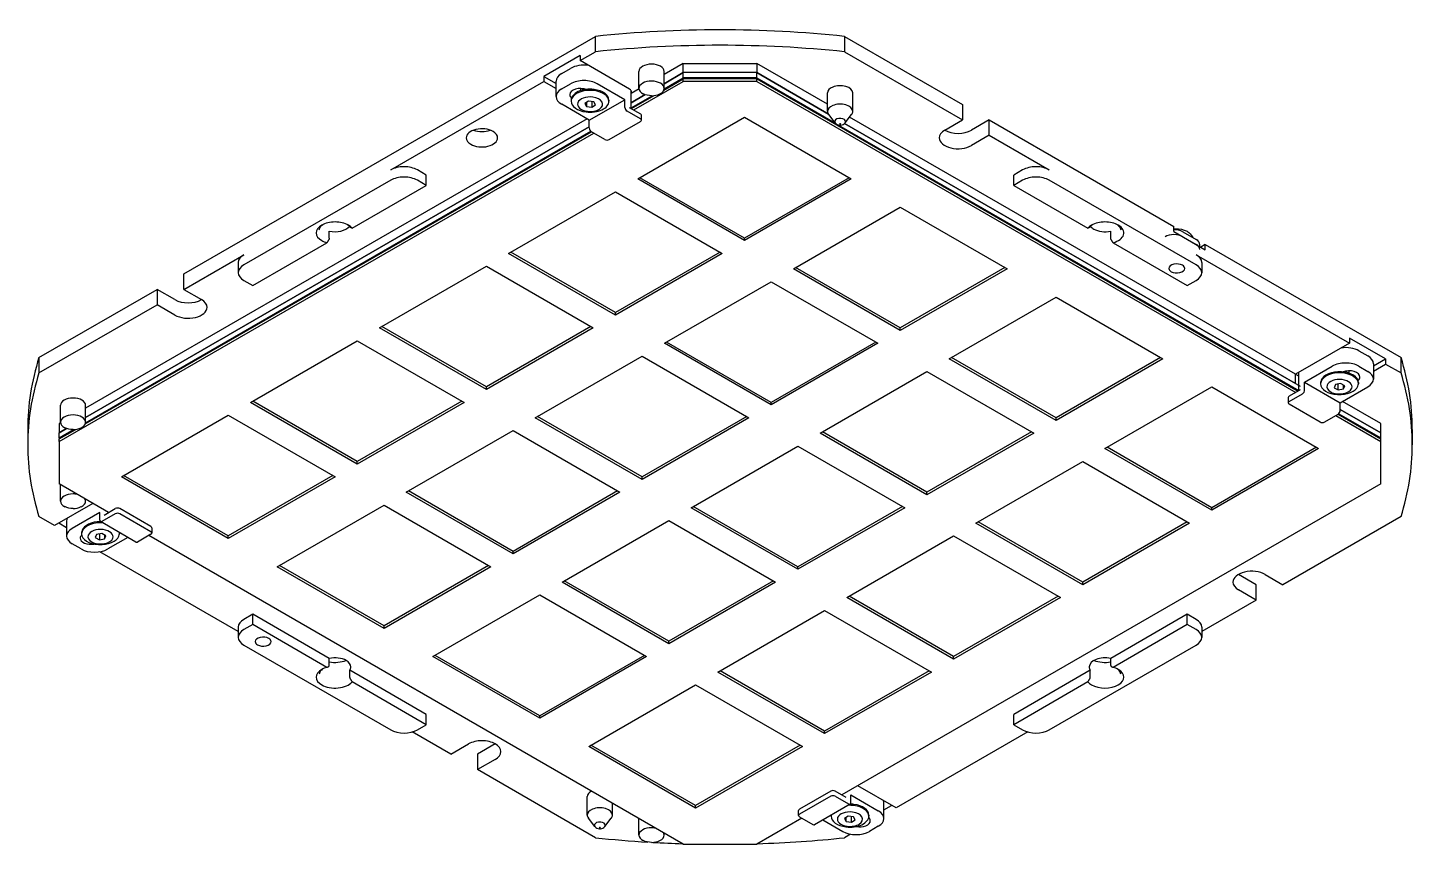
# Model space of a CAD drawing. Extents: x 74 to 808, y 79 to 560.
# Drawn here: x 587.6 to 807.6, y 369.6 to 499.4 of the extents above; entities that cross this region are included whole.
import ezdxf

# ---------------------------------------------------------------- set-up
doc = ezdxf.new("R2010")
doc.units = 0
doc.layers.add('ProjItem004', color=7, linetype='CONTINUOUS')

msp = doc.modelspace()

# ---------------------------------------------------------------- linework, layer by layer
at = {"layer": 'ProjItem004'}
for p, q in [((612.425, 460.285), (677.852, 498.059)), ((677.852, 495.61), (677.852, 498.059)), ((717.411, 498.059), (736.169, 487.229)), ((717.411, 498.059), (717.411, 495.61)), ((675.403, 495.013), (669.655, 491.694)), ((675.403, 494.196), (677.852, 495.61)), ((675.403, 495.013), (675.403, 494.196)), ((717.411, 495.61), (736.169, 484.78)), ((672.476, 492.159), (673.89, 492.975)), ((683.27, 489.654), (675.403, 494.196)), ((691.792, 493.758), (688.76, 492.007)), ((691.792, 493.758), (703.47, 493.758)), ((691.792, 492.289), (691.792, 493.758)), ((714.723, 487.261), (703.47, 493.758)), ((703.47, 493.758), (703.47, 492.289)), ((645.305, 476.819), (669.655, 490.877)), ((669.655, 491.694), (669.655, 490.877)), ((669.655, 491.694), (671.597, 490.572)), ((669.655, 490.877), (671.597, 489.755)), ((671.597, 488.485), (671.597, 490.934)), ((683.931, 486.362), (691.792, 490.901)), ((684.76, 489.791), (684.76, 492.486)), ((688.707, 489.527), (691.792, 491.309)), ((688.756, 489.719), (691.792, 491.472)), ((688.76, 489.791), (688.76, 492.486)), ((691.792, 492.289), (688.76, 490.538)), ((688.76, 490.538), (691.792, 492.289)), ((703.47, 492.289), (691.792, 492.289)), ((691.792, 491.472), (691.792, 492.289)), ((703.47, 492.289), (691.792, 492.289)), ((703.47, 491.472), (691.792, 491.472)), ((691.792, 490.901), (691.792, 491.309)), ((703.47, 491.309), (691.792, 491.309)), ((703.47, 490.901), (691.792, 490.901)), ((714.854, 485.716), (703.47, 492.289)), ((703.47, 491.472), (703.47, 492.289)), ((703.47, 492.289), (714.854, 485.716)), ((703.47, 491.472), (716.007, 484.234)), ((703.47, 490.901), (703.47, 491.309)), ((703.47, 491.309), (789.467, 441.659)), ((703.47, 490.901), (789.113, 441.455)), ((672.476, 489.709), (673.89, 490.526)), ((675.484, 489.793), (675.484, 489.423)), ((682.517, 487.995), (678.133, 490.526)), ((684.766, 489.701), (683.517, 488.98)), ((683.517, 486.601), (683.517, 489.419)), ((685.74, 488.794), (683.517, 487.511)), ((683.517, 487.511), (685.74, 488.794)), ((683.517, 486.694), (686.85, 488.619)), ((683.578, 486.566), (687.181, 488.646)), ((714.723, 486.127), (714.723, 489.066)), ((718.723, 486.127), (718.723, 489.066)), ((676.86, 484.729), (672.476, 487.26)), ((673.984, 487.923), (673.984, 487.742)), ((676.721, 487.747), (676.138, 487.377)), ((676.138, 487.377), (676.401, 486.901)), ((676.401, 487.544), (676.401, 486.901)), ((676.401, 486.901), (677.247, 486.794)), ((677.567, 487.64), (676.721, 487.747)), ((676.86, 484.729), (682.517, 487.995)), ((677.247, 487.68), (677.247, 486.794)), ((677.247, 486.794), (677.83, 487.163)), ((677.83, 487.163), (677.567, 487.64)), ((679.984, 487.923), (679.984, 487.742)), ((682.517, 486.77), (682.517, 487.995)), ((683.224, 486.77), (684.992, 485.749)), ((736.169, 487.229), (736.169, 484.78)), ((676.507, 484.933), (596.836, 438.935)), ((676.86, 483.504), (676.86, 484.729)), ((680.042, 481.667), (684.992, 484.525)), ((684.992, 484.933), (682.871, 486.158)), ((684.55, 475.39), (701.52, 485.188)), ((685.138, 484.729), (685.138, 485.545)), ((701.52, 485.188), (718.491, 475.39)), ((715.933, 484.319), (714.898, 485.656)), ((789.067, 442.869), (717.433, 484.227)), ((717.433, 484.227), (789.82, 442.434)), ((717.514, 484.319), (718.549, 485.656)), ((789.067, 444.339), (718.226, 485.239)), ((733.34, 483.147), (736.169, 484.78)), ((740.411, 484.78), (737.583, 483.147)), ((740.411, 484.78), (769.721, 467.858)), ((740.411, 482.33), (740.411, 484.78)), ((592.631, 433.65), (677.567, 482.688)), ((596.783, 436.455), (677.214, 482.892)), ((596.832, 436.647), (677.093, 482.986)), ((676.86, 483.667), (596.836, 437.465)), ((596.836, 437.465), (676.86, 483.667)), ((679.335, 481.667), (677.214, 482.892)), ((716.478, 483.962), (789.608, 441.74)), ((740.411, 482.33), (737.583, 480.697)), ((740.411, 482.33), (749.957, 476.819)), ((650.962, 476.003), (649.548, 476.819)), ((650.962, 474.37), (650.962, 476.003)), ((701.52, 465.592), (684.55, 475.39)), ((701.52, 466), (684.903, 475.594)), ((718.137, 475.594), (701.52, 466)), ((718.491, 475.39), (701.52, 465.592)), ((745.715, 476.819), (744.3, 476.003)), ((744.3, 474.37), (744.3, 476.003)), ((645.305, 475.186), (621.971, 461.714)), ((639.174, 467.563), (650.962, 474.37)), ((650.962, 474.37), (649.548, 475.186)), ((664.044, 463.551), (681.014, 473.349)), ((681.014, 473.349), (697.985, 463.551)), ((745.715, 475.186), (744.3, 474.37)), ((744.3, 474.37), (756.089, 467.563)), ((773.292, 461.714), (749.957, 475.186)), ((709.299, 461.101), (726.269, 470.899)), ((726.269, 470.899), (743.24, 461.101)), ((635.554, 465.966), (635.554, 467.106)), ((759.709, 465.966), (759.709, 467.106)), ((769.721, 467.041), (769.721, 467.858)), ((769.721, 467.041), (774.741, 464.143)), ((771.171, 466.982), (773.292, 465.758)), ((623.385, 458.448), (635.174, 465.254)), ((701.52, 465.592), (701.52, 466)), ((760.089, 465.254), (771.878, 458.448)), ((771.171, 466.205), (773.292, 464.98)), ((773.878, 464.642), (773.878, 464.941)), ((774.741, 464.959), (774.034, 464.551)), ((774.741, 464.959), (805.839, 447.005)), ((774.741, 464.143), (774.741, 464.959)), ((612.425, 457.835), (621.971, 463.347)), ((621.092, 462.122), (621.092, 460.489)), ((681.014, 453.753), (664.044, 463.551)), ((681.014, 454.161), (664.397, 463.755)), ((697.631, 463.755), (681.014, 454.161)), ((697.985, 463.551), (681.014, 453.753)), ((773.292, 463.347), (797.641, 449.289)), ((774.171, 462.122), (774.171, 460.489)), ((612.425, 457.835), (612.425, 460.285)), ((643.538, 451.712), (660.508, 461.51)), ((660.508, 461.51), (677.479, 451.712)), ((726.269, 451.304), (709.299, 461.101)), ((726.269, 451.712), (709.652, 461.306)), ((742.886, 461.306), (726.269, 451.712)), ((743.24, 461.101), (726.269, 451.304)), ((589.424, 447.005), (608.182, 457.835)), ((611.011, 456.202), (608.182, 457.835)), ((608.182, 457.835), (608.182, 455.386)), ((612.425, 457.835), (615.253, 456.202)), ((621.971, 459.264), (623.385, 458.448)), ((688.793, 449.262), (705.763, 459.06)), ((705.763, 459.06), (722.734, 449.262)), ((771.878, 458.448), (773.292, 459.264)), ((734.047, 446.813), (751.018, 456.611)), ((751.018, 456.611), (767.989, 446.813)), ((589.424, 444.556), (608.182, 455.386)), ((611.011, 453.753), (608.182, 455.386)), ((681.014, 453.753), (681.014, 454.161)), ((660.508, 441.914), (643.538, 451.712)), ((660.508, 442.322), (643.891, 451.916)), ((677.125, 451.916), (660.508, 442.322)), ((677.479, 451.712), (660.508, 441.914)), ((726.269, 451.304), (726.269, 451.712)), ((623.032, 439.873), (640.002, 449.671)), ((640.002, 449.671), (656.973, 439.873)), ((705.763, 439.464), (688.793, 449.262)), ((705.763, 439.873), (689.146, 449.466)), ((722.38, 449.466), (705.763, 439.873)), ((722.734, 449.262), (705.763, 439.464)), ((797.641, 449.289), (789.067, 444.339)), ((797.641, 450.105), (797.641, 449.289)), ((803.39, 446.786), (797.641, 450.105)), ((589.424, 447.005), (589.424, 444.556)), ((668.286, 437.423), (685.257, 447.221)), ((685.257, 447.221), (702.228, 437.423)), ((751.018, 437.015), (734.047, 446.813)), ((751.018, 437.423), (734.401, 447.017)), ((767.635, 447.017), (751.018, 437.423)), ((767.989, 446.813), (751.018, 437.015)), ((799.154, 448.068), (800.568, 447.252)), ((801.447, 445.665), (803.39, 446.786)), ((803.39, 446.786), (803.39, 445.97)), ((805.839, 444.556), (805.839, 447.005)), ((713.541, 434.974), (730.512, 444.772)), ((730.512, 444.772), (747.482, 434.974)), ((789.528, 444.604), (789.528, 441.694)), ((790.528, 443.088), (794.912, 445.619)), ((797.561, 444.885), (797.561, 444.516)), ((799.154, 445.619), (800.568, 444.802)), ((801.447, 446.027), (801.447, 443.577)), ((801.447, 444.848), (803.39, 445.97)), ((803.39, 445.97), (805.839, 444.556)), ((660.508, 441.914), (660.508, 442.322)), ((758.796, 432.524), (775.767, 442.322)), ((775.767, 442.322), (792.737, 432.524)), ((789.067, 442.869), (789.067, 444.339)), ((789.067, 444.339), (789.528, 444.073)), ((790.528, 441.863), (790.528, 443.088)), ((790.528, 443.088), (796.184, 439.822)), ((793.061, 443.016), (793.061, 442.834)), ((795.42, 442.7), (795.236, 442.211)), ((795.236, 442.211), (795.876, 441.874)), ((796.246, 442.851), (795.42, 442.7)), ((795.876, 441.874), (795.876, 442.783)), ((796.184, 439.822), (800.568, 442.353)), ((796.886, 442.515), (796.246, 442.851)), ((796.701, 442.026), (796.701, 442.612)), ((796.701, 442.026), (796.886, 442.515)), ((799.061, 443.016), (799.061, 442.834)), ((640.002, 430.483), (623.385, 440.077)), ((656.619, 440.077), (640.002, 430.483)), ((787.906, 440.638), (787.906, 439.822)), ((789.82, 441.863), (788.053, 440.842)), ((788.053, 440.026), (790.174, 441.25)), ((795.876, 441.874), (796.701, 442.026)), ((802.631, 436.508), (796.538, 440.026)), ((592.836, 436.719), (592.836, 439.413)), ((596.836, 436.719), (596.836, 439.413)), ((602.526, 428.033), (619.496, 437.831)), ((619.496, 437.831), (636.467, 428.033)), ((640.002, 430.075), (623.032, 439.873)), ((656.973, 439.873), (640.002, 430.075)), ((705.763, 439.464), (705.763, 439.873)), ((788.053, 439.617), (793.002, 436.76)), ((793.71, 436.76), (795.831, 437.984)), ((795.831, 437.984), (802.631, 434.058)), ((795.951, 438.078), (802.631, 434.221)), ((796.184, 438.597), (796.184, 439.822)), ((802.631, 435.038), (796.184, 438.76)), ((796.184, 438.76), (802.631, 435.038)), ((592.842, 436.629), (592.631, 436.508)), ((592.631, 436.508), (592.631, 435.038)), ((593.816, 435.722), (592.631, 435.038)), ((592.631, 435.038), (593.816, 435.722)), ((685.257, 427.625), (668.286, 437.423)), ((685.257, 428.033), (668.64, 437.627)), ((701.874, 437.627), (685.257, 428.033)), ((702.228, 437.423), (685.257, 427.625)), ((751.018, 437.015), (751.018, 437.423)), ((795.477, 437.78), (802.631, 433.65)), ((802.631, 435.038), (802.631, 436.508)), ((587.631, 435.586), (587.631, 433.136)), ((592.631, 434.058), (595.257, 435.574)), ((592.631, 434.221), (594.927, 435.547)), ((592.631, 434.221), (592.631, 435.038)), ((592.631, 434.221), (592.631, 434.058)), ((592.631, 433.65), (592.631, 434.058)), ((592.631, 433.65), (592.631, 426.908)), ((647.78, 425.584), (664.751, 435.382)), ((664.751, 435.382), (681.721, 425.584)), ((730.512, 425.176), (713.541, 434.974)), ((730.512, 425.584), (713.895, 435.178)), ((747.129, 435.178), (730.512, 425.584)), ((747.482, 434.974), (730.512, 425.176)), ((802.631, 434.221), (802.631, 435.038)), ((802.631, 434.058), (802.631, 434.221)), ((802.631, 433.65), (802.631, 434.058)), ((802.631, 426.908), (802.631, 433.65)), ((807.631, 435.586), (807.631, 433.136)), ((693.035, 423.134), (710.006, 432.932)), ((710.006, 432.932), (726.976, 423.134)), ((775.767, 422.726), (758.796, 432.524)), ((775.767, 423.134), (759.15, 432.728)), ((792.384, 432.728), (775.767, 423.134)), ((792.737, 432.524), (775.767, 422.726)), ((640.002, 430.075), (640.002, 430.483)), ((738.29, 420.685), (755.261, 430.483)), ((755.261, 430.483), (772.231, 420.685)), ((600.493, 422.369), (592.631, 426.908)), ((619.496, 418.235), (602.526, 428.033)), ((619.496, 418.644), (602.879, 428.237)), ((636.113, 428.237), (619.496, 418.644)), ((636.467, 428.033), (619.496, 418.235)), ((685.257, 427.625), (685.257, 428.033)), ((802.631, 426.908), (716.988, 377.462)), ((592.836, 424.165), (592.836, 426.79)), ((664.751, 415.786), (647.78, 425.584)), ((664.751, 416.194), (648.134, 425.788)), ((681.368, 425.788), (664.751, 416.194)), ((681.721, 425.584), (664.751, 415.786)), ((730.512, 425.176), (730.512, 425.584)), ((597.972, 423.824), (591.873, 420.303)), ((596.836, 424.165), (596.836, 424.48)), ((599.785, 421.961), (601.553, 422.981)), ((607.21, 420.124), (602.26, 422.981)), ((627.274, 413.745), (644.245, 423.543)), ((644.245, 423.543), (661.215, 413.745)), ((710.006, 413.336), (693.035, 423.134)), ((710.006, 413.745), (693.389, 423.339)), ((726.623, 423.339), (710.006, 413.745)), ((726.976, 423.134), (710.006, 413.336)), ((775.767, 422.726), (775.767, 423.134)), ((591.873, 420.303), (589.424, 421.717)), ((592.58, 420.711), (593.816, 419.998)), ((593.816, 421.063), (593.816, 418.613)), ((599.078, 422.369), (594.694, 419.838)), ((599.078, 421.144), (599.078, 422.369)), ((604.839, 417.649), (599.182, 420.915)), ((601.553, 422.165), (599.432, 420.94)), ((607.21, 419.307), (602.26, 422.165)), ((672.529, 411.295), (689.5, 421.093)), ((689.5, 421.093), (706.47, 411.295)), ((755.261, 410.887), (738.29, 420.685)), ((755.261, 411.295), (738.644, 420.889)), ((771.878, 420.889), (755.261, 411.295)), ((772.231, 420.685), (755.261, 410.887)), ((805.839, 421.717), (787.08, 410.887)), ((596.202, 419.174), (596.202, 418.993)), ((598.562, 418.858), (598.377, 418.369)), ((598.377, 418.369), (599.017, 418.033)), ((599.387, 419.01), (598.562, 418.858)), ((599.017, 418.942), (599.017, 418.033)), ((599.017, 418.033), (599.842, 418.184)), ((600.027, 418.673), (599.387, 419.01)), ((599.842, 418.77), (599.842, 418.184)), ((599.842, 418.184), (600.027, 418.673)), ((603.528, 418.406), (600.351, 416.572)), ((602.202, 419.172), (602.202, 418.993)), ((607.21, 418.899), (605.089, 417.674)), ((691.792, 369.657), (606.857, 418.695)), ((607.357, 419.919), (607.357, 419.103)), ((619.496, 418.235), (619.496, 418.644)), ((717.784, 408.846), (734.755, 418.644)), ((734.755, 418.644), (751.725, 408.846)), ((596.109, 416.572), (594.694, 417.388)), ((621.092, 403.433), (599.089, 416.137)), ((664.751, 415.786), (664.751, 416.194)), ((644.245, 403.947), (627.274, 413.745)), ((644.245, 404.355), (627.628, 413.949)), ((660.862, 413.949), (644.245, 404.355)), ((661.215, 413.745), (644.245, 403.947)), ((710.006, 413.336), (710.006, 413.745)), ((689.5, 401.905), (672.883, 411.499)), ((706.117, 411.499), (689.5, 401.905)), ((782.838, 410.887), (780.009, 412.52)), ((784.252, 412.52), (787.08, 410.887)), ((652.023, 399.456), (668.994, 409.254)), ((668.994, 409.254), (685.964, 399.456)), ((689.5, 401.497), (672.529, 411.295)), ((706.47, 411.295), (689.5, 401.497)), ((755.261, 410.887), (755.261, 411.295)), ((782.838, 408.437), (780.009, 410.07)), ((782.838, 408.437), (782.838, 410.887)), ((734.755, 399.048), (717.784, 408.846)), ((734.755, 399.456), (718.137, 409.05)), ((751.372, 409.05), (734.755, 399.456)), ((751.725, 408.846), (734.755, 399.048)), ((782.838, 408.437), (774.171, 403.433)), ((623.385, 406.192), (621.971, 405.376)), ((635.554, 399.167), (623.385, 406.192)), ((623.385, 404.559), (623.385, 406.192)), ((697.278, 397.006), (714.248, 406.804)), ((714.248, 406.804), (731.219, 397.006)), ((771.878, 406.192), (759.709, 399.167)), ((773.292, 405.376), (771.878, 406.192)), ((771.878, 404.559), (771.878, 406.192)), ((621.092, 404.151), (621.092, 402.518)), ((623.385, 404.559), (621.971, 403.743)), ((635.174, 397.753), (623.385, 404.559)), ((644.245, 403.947), (644.245, 404.355)), ((771.878, 404.559), (760.089, 397.753)), ((773.292, 403.743), (771.878, 404.559)), ((774.171, 404.151), (774.171, 402.518)), ((621.971, 401.293), (645.305, 387.821)), ((689.5, 401.497), (689.5, 401.905)), ((749.957, 387.821), (773.292, 401.293)), ((635.554, 398.026), (635.554, 399.167)), ((668.994, 389.658), (652.023, 399.456)), ((668.994, 390.066), (652.377, 399.66)), ((685.611, 399.66), (668.994, 390.066)), ((685.964, 399.456), (668.994, 389.658)), ((734.755, 399.048), (734.755, 399.456)), ((759.709, 398.026), (759.709, 399.167)), ((650.962, 390.27), (638.794, 397.296)), ((638.794, 396.156), (638.794, 397.296)), ((714.248, 387.209), (697.278, 397.006)), ((714.248, 387.617), (697.631, 397.211)), ((730.865, 397.211), (714.248, 387.617)), ((731.219, 397.006), (714.248, 387.209)), ((756.469, 397.296), (744.3, 390.27)), ((756.469, 396.156), (756.469, 397.296)), ((650.962, 388.637), (639.174, 395.444)), ((676.772, 385.167), (693.742, 394.965)), ((693.742, 394.965), (710.713, 385.167)), ((756.089, 395.444), (744.3, 388.637)), ((650.962, 388.637), (650.962, 390.27)), ((668.994, 389.658), (668.994, 390.066)), ((744.3, 388.637), (744.3, 390.27)), ((654.851, 383.943), (648.72, 387.483)), ((649.548, 387.821), (650.962, 388.637)), ((714.248, 387.209), (714.248, 387.617)), ((746.543, 387.483), (725.608, 375.396)), ((744.3, 388.637), (745.715, 387.821)), ((654.851, 383.943), (657.68, 385.576)), ((661.923, 385.576), (659.094, 383.943)), ((693.742, 375.369), (676.772, 385.167)), ((693.742, 375.778), (677.125, 385.371)), ((710.359, 385.371), (693.742, 375.778)), ((710.713, 385.167), (693.742, 375.369)), ((659.094, 383.943), (659.094, 381.493)), ((661.923, 383.126), (659.094, 381.493)), ((677.852, 370.663), (659.094, 381.493)), ((725.608, 375.396), (719.509, 378.917)), ((676.54, 374.267), (676.54, 377.206)), ((715.221, 378.074), (710.271, 375.216)), ((715.221, 377.257), (710.271, 374.4)), ((717.696, 377.053), (715.928, 378.074)), ((715.928, 377.257), (718.049, 376.033)), ((718.403, 376.237), (718.403, 377.462)), ((718.403, 377.462), (722.787, 374.93)), ((680.54, 374.267), (680.54, 376.154)), ((693.742, 375.369), (693.742, 375.778)), ((710.124, 374.196), (710.124, 375.012)), ((718.299, 376.008), (712.642, 372.742)), ((715.279, 374.264), (715.279, 374.085)), ((718.016, 374.09), (717.433, 373.721)), ((718.862, 373.984), (718.016, 374.09)), ((718.542, 373.137), (718.542, 374.024)), ((721.279, 374.267), (721.279, 374.085)), ((723.665, 373.706), (723.665, 376.155)), ((723.665, 375.091), (724.901, 375.804)), ((677.749, 372.459), (676.714, 373.796)), ((679.33, 372.459), (680.365, 373.796)), ((684.76, 371.093), (684.76, 373.717)), ((710.624, 373.787), (703.47, 369.657)), ((710.271, 373.991), (712.392, 372.767)), ((713.953, 373.499), (717.13, 371.664)), ((717.433, 373.721), (717.696, 373.244)), ((717.696, 373.244), (717.696, 373.887)), ((717.696, 373.244), (718.542, 373.137)), ((718.542, 373.137), (719.125, 373.507)), ((719.125, 373.507), (718.862, 373.984)), ((722.787, 372.481), (721.373, 371.664)), ((688.76, 371.093), (688.76, 371.408)), ((691.792, 369.657), (703.47, 369.657)), ((718.392, 371.23), (717.411, 370.663))]:
    msp.add_line(p, q, dxfattribs=at)
for centre, start, end in [((716.723, 484.932), -142.239, -128.325), ((716.723, 484.932), -128.325, -37.7612), ((678.54, 373.072), -142.239, -128.325), ((678.54, 373.072), -128.325, -37.7612)]:
    msp.add_arc(centre, 1, start, end, dxfattribs=at)
for centre, major_axis, start_param, end_param in [((697.631, 435.586), (110, 0), -4.89318, -4.53159), ((697.631, 433.136), (110, 0), -4.89318, -4.53159), ((676.012, 491.751), (3, 0), -4.95254, -3.92699), ((686.76, 492.486), (2, 0), -4.71549, -3.14159), ((686.76, 492.486), (2, 0), 0, -4.71549), ((674.597, 490.934), (3, 0), -3.92699, -3.14159), ((676.012, 489.301), (-3, 0), 3.92699, 5.49779), ((686.76, 489.791), (2, 0), -4.71549, -3.14159), ((686.76, 489.791), (2, 0), 0, -4.71549), ((674.597, 488.485), (-3, 0), 5.49779, 0), ((674.597, 488.485), (-3, 0), 0, 0.785398), ((675.446, 488.811), (-1.7, 0), 4.11462, 0), ((675.446, 488.811), (-1.7, 0), 0, 0.597771), ((676.984, 487.923), (-3, 0), 4.49724, 0), ((676.984, 487.742), (3, 0), -4.92753, -3.14159), ((676.984, 487.27), (2, 0), -4.92753, -1.78594), ((676.984, 489.066), (1.5, 0), -4.02097, -3.63821), ((676.984, 487.923), (-3, 0), 3.14159, 4.49724), ((676.984, 487.742), (3, 0), -6.28319, -4.92753), ((682.563, 489.246), (1, 0), 0, -5.49779), ((682.563, 489.246), (1, 0), -0.304363, 0), ((686.76, 489.791), (2, 0), -3.14159, -2.28751), ((686.76, 489.791), (2, 0), -0.854078, 0), ((716.723, 489.066), (2, 0), -4.08156, -3.14159), ((716.723, 489.066), (2, 0), 0, -4.08156), ((676.984, 487.923), (-3, 0), 0, 0.0525032), ((676.984, 487.742), (3, 0), -3.14159, -1.78594), ((676.984, 487.742), (3, 0), -1.78594, 0), ((676.984, 487.27), (2, 0), -1.78594, -4.92753), ((676.984, 487.923), (-3, 0), 3.08909, 3.14159), ((682.871, 486.566), (0.25, -0.433), 3.92699, 5.49779), ((716.723, 486.127), (2, 0), -4.08156, -3.14159), ((716.723, 486.127), (2, 0), 0, -4.08156), ((684.638, 485.545), (0.5, 0), 0, -5.49779), ((684.638, 484.729), (-0.5, 0), 3.14159, 3.92699), ((684.638, 484.729), (-0.5, 0), 2.35619, 3.14159), ((716.723, 486.127), (2, 0), -3.14159, -2.72106), ((716.723, 484.523), (0.866, 0), -4.08156, -2.72106), ((716.723, 484.523), (0.866, 0), -2.72106, -2.51076), ((716.723, 484.523), (0.866, 0), -5.65235, -4.08156), ((716.723, 484.119), (-0.0954, 0), 5.49779, 0.630831), ((716.723, 484.119), (-0.0954, 0), 0.630831, 2.20163), ((716.723, 484.119), (-0.0954, 0), 5.34322, 5.49779), ((716.723, 484.119), (-0.0954, 0), 3.92699, 5.34322), ((716.723, 484.119), (-0.0954, 0), 2.20163, 3.77242), ((716.723, 484.119), (-0.0954, 0), 3.77242, 3.92699), ((716.723, 484.523), (0.866, 0), -0.420534, -5.65235), ((716.723, 484.523), (0.866, 0), -0.420534, -0.420534), ((716.723, 486.127), (2, 0), -0.420534, 0), ((659.801, 481.922), (2.5, 0), -5.49779, -3.14159), ((659.801, 481.922), (2.5, 0), -3.14159, -2.35619), ((659.801, 481.922), (2.5, 0), -2.35619, 0), ((659.801, 484.372), (2.5, 0), -2.1284, -1.0132), ((659.801, 481.922), (2.5, 0), 0, -5.49779), ((677.214, 483.3), (-0.25, 0.433), -5.49779, -3.92699), ((735.462, 481.922), (3, 0), -3.92699, -3.14159), ((735.462, 481.922), (3, 0), -3.14159, -0.785398), ((735.462, 484.372), (3, 0), -2.35619, -0.785398), ((679.689, 481.871), (-0.5, 0), 0.785398, 2.35619), ((647.427, 475.594), (3, 0), -5.49779, -3.92699), ((647.427, 473.961), (-3, 0), 3.92699, 5.49779), ((747.836, 475.594), (3, 0), -5.49779, -3.92699), ((747.836, 473.961), (-3, 0), 3.92699, 5.49779), ((636.467, 466.817), (3, 0), -3.92699, -2.35619), ((636.467, 466.817), (3, 0), -5.49779, -3.92699), ((636.467, 468.45), (2.5, 0), -1.94468, -0.427661), ((636.467, 466.817), (3, 0), -5.83762, -5.49779), ((758.796, 466.817), (3, 0), -3.92699, -3.58715), ((758.796, 468.45), (2.5, 0), -2.71393, -2.35619), ((758.796, 466.817), (3, 0), -5.49779, -3.92699), ((758.796, 468.45), (2.5, 0), -2.35619, -1.19692), ((758.796, 466.817), (3, 0), -1.12524, -5.49779), ((769.756, 465.388), (-2, 0), 3.92699, 5.49779), ((769.756, 466.166), (2, 0), -5.49779, -4.69471), ((636.467, 466.817), (3, 0), -2.35619, -2.01636), ((771.878, 464.941), (2, 0), 0, -5.49779), ((771.878, 464.163), (-2, 0), 3.14159, 3.92699), ((624.092, 462.122), (3, 0), -3.92699, -3.14159), ((771.171, 462.122), (3, 0), 0, -5.49779), ((624.092, 460.489), (-3, 0), 5.49779, 0), ((624.092, 460.489), (-3, 0), 0, 0.785398), ((770.216, 461.163), (1.25, 0), -5.49779, -3.14159), ((770.216, 461.163), (1.25, 0), -3.14159, -2.35619), ((770.216, 461.163), (1.25, 0), -2.35619, 0), ((770.216, 461.163), (1.25, 0), 0, -5.49779), ((771.171, 460.489), (-3, 0), 3.14159, 3.92699), ((771.171, 460.489), (-3, 0), 2.35619, 3.14159), ((613.132, 457.427), (3, 0), -2.35619, -0.785398), ((613.132, 454.978), (3, 0), 0, -5.49779), ((613.132, 454.978), (3, 0), -2.35619, 0), ((697.631, 435.586), (110, 0), -3.32239, -3.14159), ((797.033, 446.843), (3, 0), -5.49779, -4.47224), ((798.447, 446.027), (3, 0), 0, -5.49779), ((697.631, 435.586), (110, 0), 0, -6.10239), ((697.631, 433.136), (110, 0), -3.32239, -3.14159), ((796.061, 443.016), (-3, 0), 3.14159, 6.06804), ((796.061, 442.834), (3, 0), 0, -3.35674), ((797.033, 444.394), (-3, 0), 3.92699, 5.49779), ((797.599, 443.904), (-1.7, 0), 3.14159, 5.31016), ((796.061, 444.159), (1.5, 0), -5.78657, -5.40381), ((798.447, 443.577), (-3, 0), 3.14159, 3.92699), ((697.631, 433.136), (110, 0), 0, -6.10239), ((796.061, 443.016), (-3, 0), 6.06804, 0), ((796.061, 442.834), (3, 0), -3.35674, -3.14159), ((796.061, 443.016), (-3, 0), 0, 0.0525032), ((796.061, 442.834), (3, 0), -3.14159, -0.215146), ((796.061, 442.363), (2, 0), -3.35674, -0.215146), ((796.061, 442.363), (2, 0), -0.215146, -3.35674), ((796.061, 442.834), (3, 0), -0.215146, 0), ((797.599, 443.904), (-1.7, 0), 2.54382, 3.14159), ((796.061, 443.016), (-3, 0), 3.08909, 3.14159), ((798.447, 443.577), (-3, 0), 2.35619, 3.14159), ((594.836, 439.413), (2, 0), -4.71549, -3.14159), ((594.836, 439.413), (2, 0), 0, -4.71549), ((788.406, 440.638), (0.5, 0), -3.92699, -3.14159), ((788.406, 439.822), (-0.5, 0), 5.49779, 0), ((790.174, 441.659), (0.25, 0.433), 3.92699, 5.49779), ((594.836, 436.719), (2, 0), -4.71549, -3.14159), ((594.836, 436.719), (2, 0), 0, -4.71549), ((788.406, 439.822), (-0.5, 0), 0, 0.785398), ((795.831, 438.393), (-0.25, -0.433), -5.49779, -3.92699), ((594.836, 436.719), (2, 0), -3.14159, -2.28751), ((594.836, 436.719), (2, 0), -0.854078, 0), ((793.356, 436.964), (-0.5, 0), 0.785398, 2.35619), ((697.631, 433.136), (110, 0), -3.14159, -2.9608), ((697.631, 433.136), (110, 0), -0.180794, 0), ((594.836, 424.165), (2, 0), -4.71549, -3.14159), ((594.836, 424.165), (2, 0), -5.04676, -4.71549), ((594.836, 424.165), (2, 0), -3.14159, -2.28751), ((594.836, 424.165), (2, 0), -0.854078, 0), ((594.836, 424.165), (2, 0), 0, -5.94881), ((601.907, 422.777), (0.5, 0), -5.49779, -3.92699), ((596.816, 421.063), (3, 0), -3.38175, -3.14159), ((599.202, 419.174), (-3, 0), 4.714, 6.06804), ((599.202, 418.993), (3, 0), -4.82195, -3.35674), ((599.432, 421.348), (0.25, 0.433), 2.35619, 3.14159), ((599.432, 421.348), (0.25, 0.433), 3.14159, 3.92699), ((601.907, 421.961), (-0.5, 0), 3.92699, 5.49779), ((596.816, 418.613), (-3, 0), 5.49779, 0), ((596.816, 418.613), (-3, 0), 0, 0.785398), ((597.664, 418.286), (-1.7, 0), 5.72753, 0), ((597.664, 418.286), (-1.7, 0), 0, 1.89935), ((599.202, 419.174), (-3, 0), 6.06804, 0), ((599.202, 418.993), (3, 0), -3.35674, -3.14159), ((599.202, 419.174), (-3, 0), 0, 0.0525032), ((599.202, 418.993), (3, 0), -3.14159, -0.215146), ((599.202, 418.521), (2, 0), -3.35674, -0.215146), ((599.202, 418.521), (2, 0), -0.215146, -3.35674), ((599.202, 418.993), (3, 0), -0.215146, 0), ((599.202, 418.993), (3, 0), 0, -6.17363), ((599.202, 419.174), (-3, 0), 3.08909, 3.13998), ((606.857, 419.919), (0.5, 0), 0, -5.49779), ((606.857, 419.103), (-0.5, 0), 3.14159, 3.92699), ((606.857, 419.103), (-0.5, 0), 2.35619, 3.14159), ((598.23, 417.797), (-3, 0), 0.785398, 2.35619), ((605.089, 418.082), (-0.25, -0.433), 0, -5.49779), ((782.131, 411.295), (3, 0), -5.49779, -3.14159), ((782.131, 411.295), (3, 0), -3.14159, -2.35619), ((624.092, 404.151), (3, 0), -3.92699, -3.14159), ((771.171, 404.151), (3, 0), 0, -5.49779), ((624.092, 402.518), (-3, 0), 5.49779, 0), ((625.047, 401.844), (1.25, 0), -5.49779, -3.14159), ((771.171, 402.518), (-3, 0), 3.14159, 3.92699), ((624.092, 402.518), (-3, 0), 0, 0.785398), ((625.047, 401.844), (1.25, 0), -3.14159, -2.35619), ((625.047, 401.844), (1.25, 0), -2.35619, 0), ((625.047, 401.844), (1.25, 0), 0, -5.49779), ((771.171, 402.518), (-3, 0), 2.35619, 3.14159), ((636.467, 397.823), (2.5, 0), -5.49779, -4.33851), ((636.467, 400.272), (-3, 0), 1.26153, 2.18863), ((636.467, 397.823), (2.5, 0), 0, -5.49779), ((758.796, 397.823), (2.5, 0), -5.08627, -3.14159), ((758.796, 400.272), (-3, 0), 0.952966, 1.88006), ((636.467, 396.19), (3, 0), -3.92699, -2.35619), ((636.467, 396.19), (3, 0), -4.26683, -3.92699), ((636.467, 397.823), (2.5, 0), -0.373881, 0), ((758.796, 397.823), (2.5, 0), -3.14159, -2.76771), ((758.796, 396.19), (3, 0), -2.35619, -5.49779), ((758.796, 396.19), (3, 0), -5.49779, -5.15795), ((636.467, 396.19), (3, 0), -2.35619, -0.445561), ((758.796, 396.19), (3, 0), -2.69603, -2.35619), ((647.427, 389.046), (-3, 0), 0.785398, 2.35619), ((747.836, 389.046), (-3, 0), 0.785398, 2.35619), ((659.801, 384.351), (3, 0), -5.49779, -3.92699), ((659.801, 384.351), (3, 0), 0, -5.49779), ((659.801, 384.351), (3, 0), -0.785398, 0), ((678.54, 377.206), (2, 0), -3.98953, -3.14159), ((715.574, 377.87), (0.5, 0), -5.49779, -3.92699), ((715.574, 377.053), (-0.5, 0), 3.92699, 5.49779), ((718.049, 376.441), (0.25, -0.433), 0, 0.785398), ((720.665, 376.155), (3, 0), 0, -6.04303), ((678.54, 374.267), (2, 0), -4.08156, -3.14159), ((678.54, 374.267), (2, 0), -3.14159, -2.72106), ((678.54, 374.267), (2, 0), 0, -4.08156), ((678.54, 374.267), (2, 0), -0.420534, 0), ((710.624, 375.012), (0.5, 0), -3.92699, -3.14159), ((710.624, 374.196), (-0.5, 0), 5.49779, 0), ((710.624, 374.196), (-0.5, 0), 0, 0.785398), ((718.279, 374.085), (3, 0), -3.25115, -3.14159), ((718.279, 374.267), (-3, 0), 0.0016143, 0.0525032), ((718.279, 374.085), (3, 0), -3.14159, -1.78594), ((718.279, 373.614), (2, 0), -4.92753, -1.78594), ((718.279, 374.085), (3, 0), -1.78594, 0), ((718.279, 373.614), (2, 0), -1.78594, -4.92753), ((718.279, 374.085), (3, 0), -4.92753, -4.60283), ((718.049, 376.441), (0.25, -0.433), 5.49779, 0), ((718.279, 374.267), (-3, 0), 4.49724, 4.71077), ((718.279, 374.267), (-3, 0), 3.14159, 4.49724), ((718.279, 374.085), (3, 0), 0, -4.92753), ((718.279, 374.267), (-3, 0), 3.08909, 3.14159), ((720.665, 373.706), (-3, 0), 3.14159, 3.92699), ((678.54, 372.663), (0.866, 0), -4.08156, -2.72106), ((678.54, 372.663), (0.866, 0), -2.72106, -2.51076), ((678.54, 372.663), (0.866, 0), -5.65235, -4.08156), ((678.54, 372.259), (-0.0954, 0), 5.49779, 0.630831), ((678.54, 372.259), (-0.0954, 0), 0.630831, 2.20163), ((678.54, 372.259), (-0.0954, 0), 5.34322, 5.49779), ((678.54, 372.259), (-0.0954, 0), 3.92699, 5.34322), ((678.54, 372.259), (-0.0954, 0), 2.20163, 3.77242), ((678.54, 372.259), (-0.0954, 0), 3.77242, 3.92699), ((678.54, 372.663), (0.866, 0), -0.420534, -5.65235), ((678.54, 372.663), (0.866, 0), 0.420534, 0.420534), ((686.76, 371.093), (2, 0), -4.71549, -3.14159), ((686.76, 371.093), (2, 0), -5.04676, -4.71549), ((712.392, 373.175), (-0.25, 0.433), -3.92699, -3.14159), ((719.817, 373.379), (-1.7, 0), 1.24224, 3.14159), ((719.817, 373.379), (-1.7, 0), 3.14159, 3.69725), ((720.665, 373.706), (-3, 0), 2.35619, 3.14159), ((697.631, 433.136), (110, 0), -1.75159, -1.67499), ((686.76, 371.093), (2, 0), -3.14159, -2.28751), ((697.631, 433.136), (110, 0), -1.66783, -1.62491), ((686.76, 371.093), (2, 0), -0.854078, 0), ((686.76, 371.093), (2, 0), 0, -5.94881), ((697.631, 433.136), (110, 0), -1.60102, -1.54057), ((697.631, 433.136), (110, 0), -1.51668, -1.39), ((719.251, 372.889), (-3, 0), 0.785398, 2.35619)]:
    msp.add_ellipse(centre, major_axis=major_axis, ratio=0.57735, start_param=start_param, end_param=end_param, dxfattribs=at)
for points, degree in [([(686.754, 488.617), (686.305, 488.619), (685.853, 488.716), (685.446, 488.921)], 3), ([(686.754, 488.617), (687.207, 488.617), (687.663, 488.714), (688.073, 488.921)], 3), ([(638.424, 468.13), (638.685, 467.948), (638.816, 467.755)], 2), ([(638.85, 467.725), (638.83, 467.735), (638.816, 467.755)], 2), ([(639.174, 467.563), (638.85, 467.725)], 1), ([(756.413, 467.725), (756.089, 467.563)], 1), ([(756.447, 467.755), (756.433, 467.735), (756.413, 467.725)], 2), ([(756.839, 468.13), (756.578, 467.948), (756.447, 467.755)], 2), ([(772.836, 466.021), (772.668, 466.352), (772.41, 466.617)], 2), ([(635.497, 465.789), (635.174, 465.254)], 1), ([(635.554, 465.966), (635.552, 465.879), (635.497, 465.789)], 2), ([(759.766, 465.789), (759.711, 465.879), (759.709, 465.966)], 2), ([(760.089, 465.254), (759.766, 465.789)], 1), ([(594.83, 435.545), (594.381, 435.546), (593.929, 435.644), (593.522, 435.848)], 3), ([(594.83, 435.545), (595.283, 435.545), (595.739, 435.642), (596.15, 435.848)], 3), ([(594.83, 422.992), (594.381, 422.993), (593.929, 423.09), (593.522, 423.295)], 3), ([(594.83, 422.992), (595.283, 422.991), (595.739, 423.088), (596.15, 423.295)], 3), ([(635.174, 397.753), (635.497, 397.915)], 1), ([(635.497, 397.915), (635.552, 397.942), (635.554, 398.026)], 2), ([(638.794, 396.156), (638.796, 396.069), (638.85, 395.979)], 2), ([(756.413, 395.979), (756.467, 396.069), (756.469, 396.156)], 2), ([(759.709, 398.026), (759.711, 397.942), (759.766, 397.915)], 2), ([(759.766, 397.915), (760.089, 397.753)], 1), ([(638.85, 395.979), (639.174, 395.444)], 1), ([(756.089, 395.444), (756.413, 395.979)], 1), ([(686.754, 369.919), (686.305, 369.92), (685.853, 370.018), (685.446, 370.222)], 3), ([(686.754, 369.919), (687.207, 369.919), (687.663, 370.016), (688.073, 370.222)], 3)]:
    msp.add_open_spline(points, degree=degree, dxfattribs=at)
for points, knots in [([(633.967, 467.31), (633.966, 467.4), (633.985, 467.492), (634.025, 467.587), (634.098, 467.764), (634.257, 467.958), (634.509, 468.13)], [0, 0, 0, 0, 0.314728, 0.314728, 0.314728, 0.899119, 0.899119, 0.899119, 0.899119]), ([(760.753, 468.13), (760.778, 468.112), (760.803, 468.094), (760.828, 468.076), (761.039, 467.917), (761.173, 467.745), (761.238, 467.586), (761.277, 467.492), (761.297, 467.4), (761.296, 467.31)], [0.208588, 0.208588, 0.208588, 0.208588, 0.333333, 0.333333, 0.333333, 0.666667, 0.666667, 0.666667, 1, 1, 1, 1]), ([(769.721, 467.446), (769.811, 467.459), (769.901, 467.468), (769.992, 467.474), (770.629, 467.514), (771.281, 467.384), (771.833, 467.065), (772.045, 466.943), (772.238, 466.793), (772.41, 466.617)], [0.568139, 0.568139, 0.568139, 0.568139, 0.6, 0.6, 0.6, 0.8, 0.8, 0.8, 1, 1, 1, 1]), ([(634.509, 397.503), (634.484, 397.485), (634.459, 397.467), (634.434, 397.449), (634.224, 397.291), (634.09, 397.118), (634.024, 396.959), (633.985, 396.865), (633.966, 396.773), (633.967, 396.683)], [0.208588, 0.208588, 0.208588, 0.208588, 0.333333, 0.333333, 0.333333, 0.666667, 0.666667, 0.666667, 1, 1, 1, 1]), ([(761.296, 396.683), (761.297, 396.773), (761.277, 396.865), (761.238, 396.96), (761.165, 397.137), (761.006, 397.331), (760.753, 397.503)], [0, 0, 0, 0, 0.314728, 0.314728, 0.314728, 0.899119, 0.899119, 0.899119, 0.899119])]:
    msp.add_open_spline(points, degree=3, knots=knots, dxfattribs=at)

doc.saveas('drawing.dxf')
